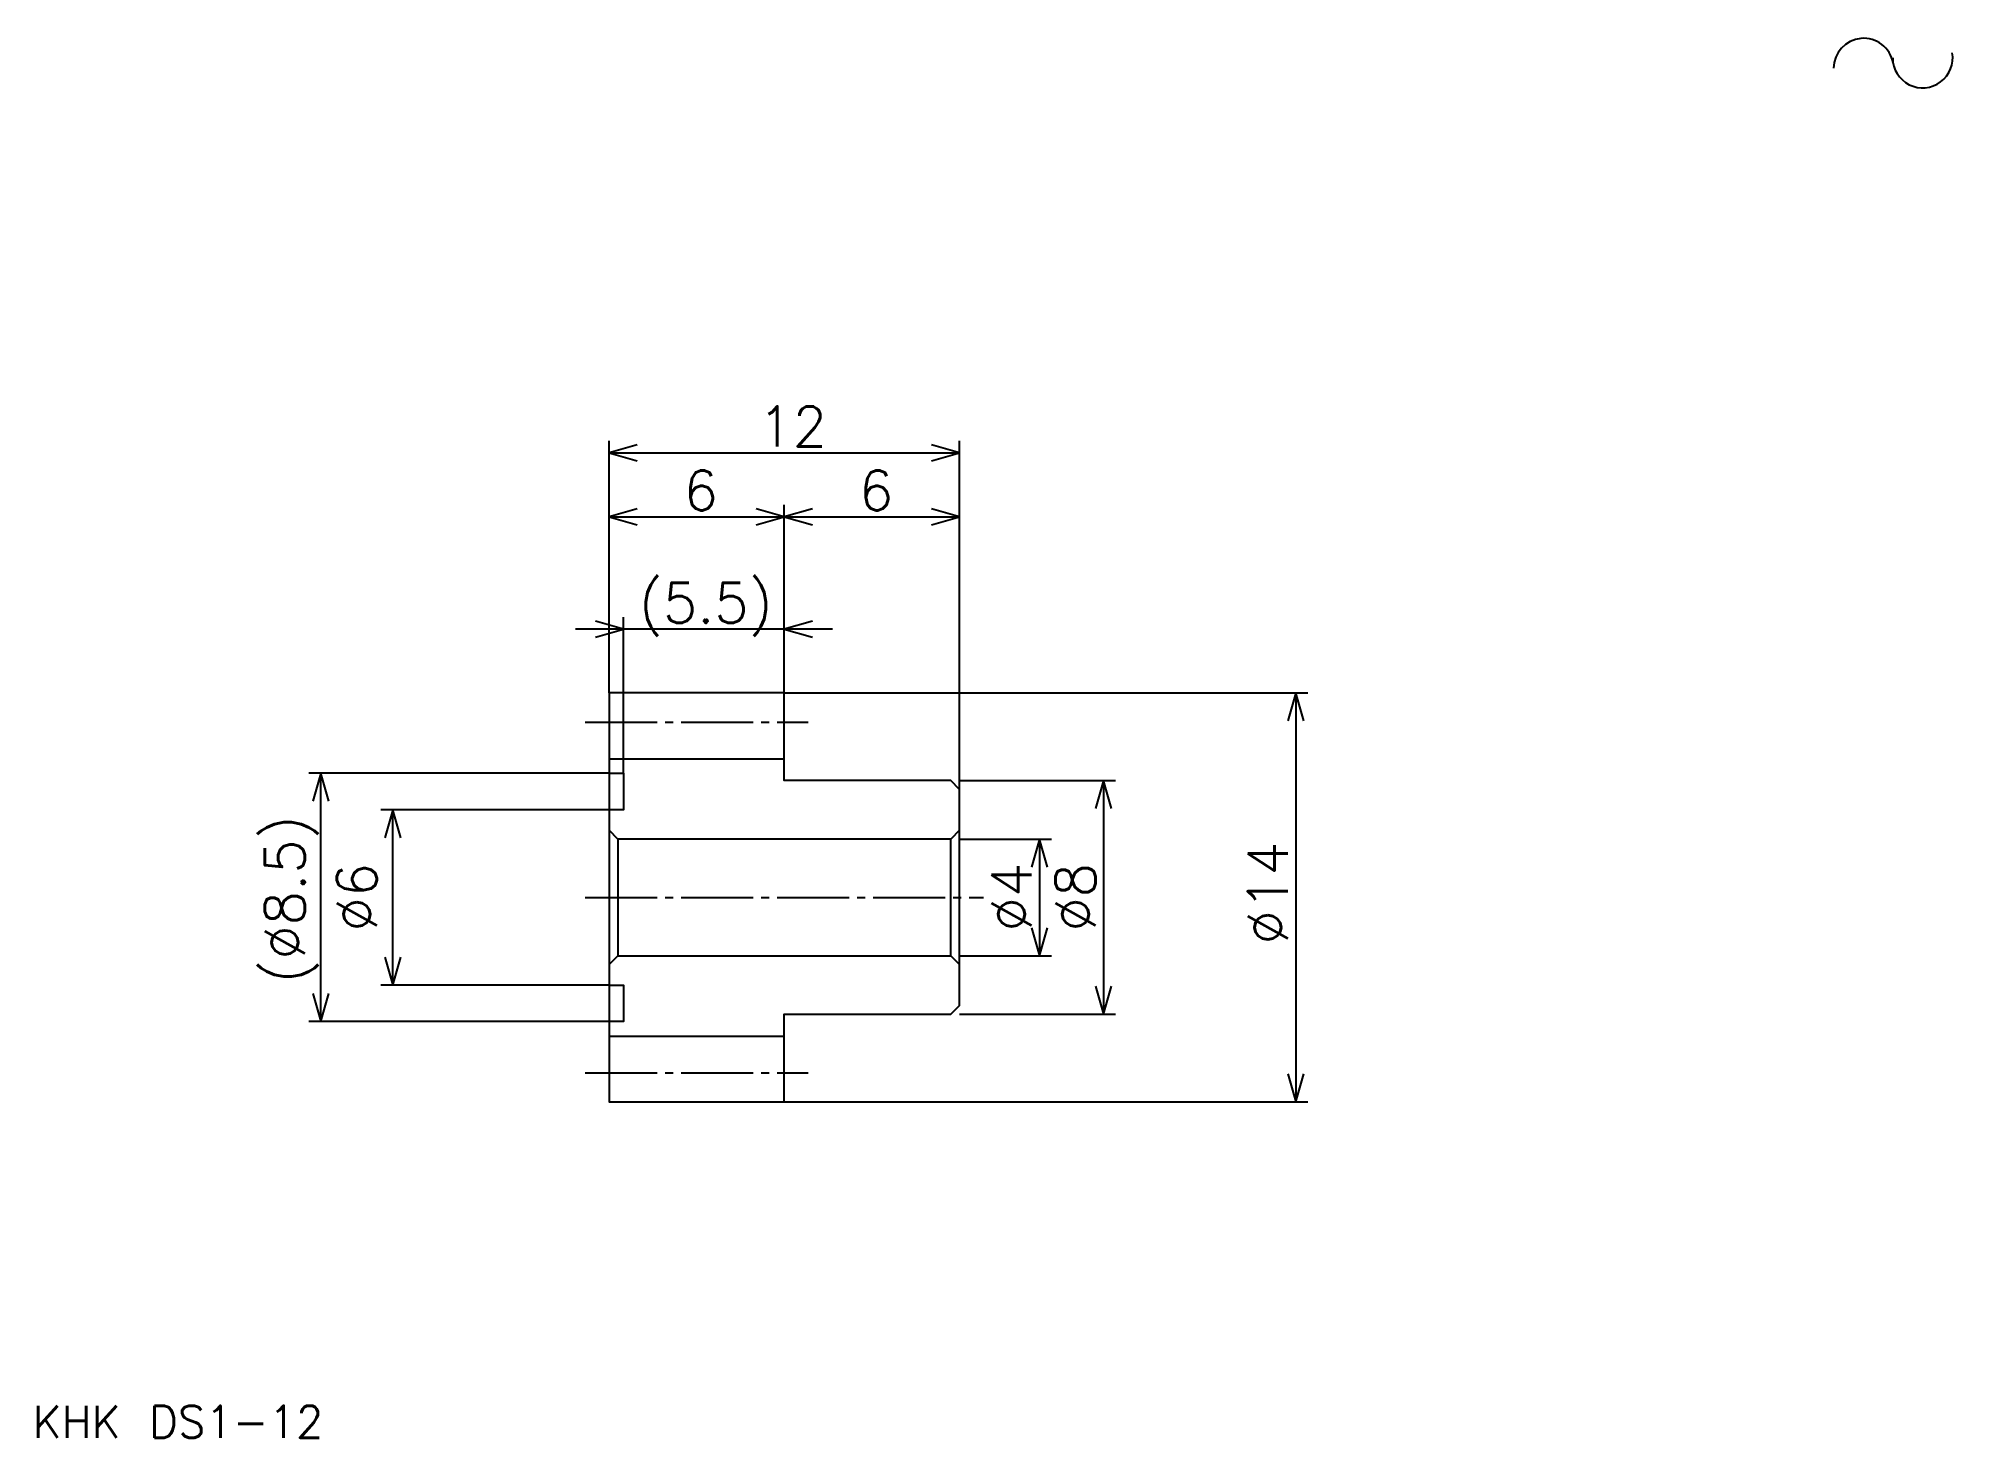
# Model space of a CAD drawing. Extents: x 2.9 to 68.5, y 3 to 50.9.
import ezdxf

# ---------------------------------------------------------------- set-up
doc = ezdxf.new("R2010")
doc.units = 0
doc.linetypes.add('DASHDOT', pattern=[3.287672, 2.465753, -0.273973, 0.273973, -0.273973])
doc.layers.get('0').update_dxf_attribs({"linetype": 'CONTINUOUS'})
doc.layers.add('DASHDOT', color=6, linetype='DASHDOT')
doc.styles.add('KANJI', font='TXT', dxfattribs={"bigfont": 'BIGFONT'})

msp = doc.modelspace()

# ---------------------------------------------------------------- linework, layer by layer
at = {"color": 5}
for p, q in [((22.465755, 28.506849), (22.465755, 37.136986)), ((22.465755, 36.726028), (34.465755, 36.726028)), ((34.465755, 28.506849), (34.465755, 37.136986)), ((28.465755, 28.506849), (28.465755, 34.945206)), ((22.465755, 34.534248), (28.465755, 34.534248)), ((28.465755, 34.534248), (34.465755, 34.534248)), ((22.965755, 25.756849), (22.965755, 31.099316)), ((28.465755, 25.756849), (28.465755, 31.099316)), ((30.109591, 30.688356), (21.32192, 30.688356)), ((28.465755, 25.756849), (28.465755, 28.506849)), ((28.465755, 28.506849), (34.465755, 28.506849)), ((34.465755, 28.506849), (46.383564, 28.506849)), ((34.465755, 25.20685), (34.465755, 28.506849)), ((45.972603, 28.506849), (45.972603, 14.506849)), ((22.465755, 25.756849), (12.191783, 25.756849)), ((12.602742, 17.256849), (12.602742, 25.756849)), ((34.465755, 25.506849), (39.80822, 25.506849)), ((39.397263, 25.506849), (39.397263, 17.506849)), ((22.465755, 24.506849), (14.657537, 24.506849)), ((15.068495, 18.506849), (15.068495, 24.506849)), ((34.465755, 23.506849), (37.61644, 23.506849)), ((37.205482, 23.506849), (37.205482, 19.506849)), ((34.465755, 19.506849), (37.61644, 19.506849)), ((22.465755, 18.506849), (14.657537, 18.506849)), ((22.465755, 17.256849), (12.191783, 17.256849)), ((34.465755, 17.506849), (39.80822, 17.506849)), ((28.465755, 14.506849), (34.465755, 14.506849)), ((34.465755, 14.506849), (46.383564, 14.506849))]:
    msp.add_line(p, q, dxfattribs=at)
at = {"color": 4}
for p, q in [((22.465755, 26.256849), (28.465755, 26.256849)), ((22.465755, 16.756849), (28.465755, 16.756849))]:
    msp.add_line(p, q, dxfattribs=at)
at = {"color": 5}
for points in [[(23.42466, 37), (22.465755, 36.726028), (23.42466, 36.452057)], [(33.506851, 36.452057), (34.465755, 36.726028), (33.506851, 37)], [(23.42466, 34.80822), (22.465755, 34.534248), (23.42466, 34.260273)], [(27.506851, 34.260273), (28.465755, 34.534248), (27.506851, 34.80822)], [(29.42466, 34.80822), (28.465755, 34.534248), (29.42466, 34.260273)], [(33.506851, 34.260273), (34.465755, 34.534248), (33.506851, 34.80822)], [(22.006851, 30.414383), (22.965755, 30.688356), (22.006851, 30.96233)], [(29.42466, 30.96233), (28.465755, 30.688356), (29.42466, 30.414383)], [(46.246578, 27.547945), (45.972603, 28.506849), (45.698631, 27.547945)], [(12.876715, 24.797945), (12.602742, 25.756849), (12.32877, 24.797945)], [(39.671234, 24.547945), (39.397263, 25.506849), (39.123291, 24.547945)], [(15.342468, 23.547945), (15.068495, 24.506849), (14.794523, 23.547945)], [(37.479454, 22.547945), (37.205482, 23.506849), (36.931511, 22.547945)], [(36.931511, 20.465754), (37.205482, 19.506849), (37.479454, 20.465754)], [(14.794523, 19.465754), (15.068495, 18.506849), (15.342468, 19.465754)], [(39.123291, 18.465754), (39.397263, 17.506849), (39.671234, 18.465754)], [(12.32877, 18.215754), (12.602742, 17.256849), (12.876715, 18.215754)], [(45.698631, 15.465754), (45.972603, 14.506849), (46.246578, 15.465754)]]:
    msp.add_lwpolyline(points, dxfattribs=at)
at = {"color": 4}
for points in [[(22.465755, 19.506849), (22.465755, 14.506849), (28.465755, 14.506849), (28.465755, 17.506849), (34.165756, 17.506849), (34.465755, 17.806849), (34.465755, 25.20685), (34.165756, 25.506849), (28.465755, 25.506849), (28.465755, 28.506849), (22.465755, 28.506849), (22.465755, 19.506849)], [(28.465755, 25.506849), (28.465755, 28.506849), (22.465755, 28.506849), (22.465755, 19.506849)], [(22.465755, 25.756849), (22.965755, 25.756849), (22.965755, 24.506849), (22.465755, 24.506849)], [(28.465755, 25.506849), (28.465755, 25.506849), (28.465755, 25.756849), (28.465755, 25.756849)], [(34.465755, 17.806849), (34.465755, 25.20685)], [(34.465755, 23.806849), (34.165756, 23.506849), (22.765755, 23.506849), (22.465755, 23.806849), (22.765755, 23.506849), (22.765755, 19.506849)], [(22.465755, 19.20685), (22.765755, 19.506849), (34.165756, 19.506849), (34.465755, 19.20685), (34.165756, 19.506849), (34.165756, 23.506849)], [(22.465755, 19.506849), (22.465755, 14.506849), (28.465755, 14.506849), (28.465755, 17.506849)], [(22.465755, 18.506849), (22.965755, 18.506849), (22.965755, 17.256849), (22.465755, 17.256849)], [(28.465755, 17.256849), (28.465755, 17.256849), (28.465755, 17.506849), (28.465755, 17.506849)]]:
    msp.add_lwpolyline(points, dxfattribs=at)
at = {"color": 7}
for centre, start, end in [((65.410957, 49.890087), 10, 180), ((67.434532, 50.246899), 180, 10)]:
    msp.add_arc(centre, 1.027397, start, end, dxfattribs=at)
at = {"layer": 'DASHDOT', "color": 7}
for p, q in [((21.643837, 27.506849), (29.287674, 27.506849)), ((21.643837, 21.506849), (35.287674, 21.506849)), ((21.643837, 15.506849), (29.287674, 15.506849))]:
    msp.add_line(p, q, dxfattribs=at)

# ---------------------------------------------------------------- texts
at = {"color": 7, "style": 'KANJI'}
for s, height, p in [('12', 1.369863, (27.575344, 36.945206)), ('6', 1.369863, (25.02055, 34.753426)), ('6', 1.369863, (31.02055, 34.753426)), ('(5.5)', 1.369863, (23.489729, 30.907536)), ('KHK DS1-12', 1.09589, (2.739726, 3.013699))]:
    msp.add_text(s, height=height, dxfattribs=at).set_placement(p)
for s, p in [('(%%c8.5)', (12.054797, 18.561644)), ('%%c14', (45.698631, 19.897261)), ('%%c6', (14.52055, 20.342466)), ('%%c4', (36.931511, 20.342466)), ('%%c8', (39.123291, 20.342466))]:
    msp.add_text(s, height=1.369863, rotation=90, dxfattribs=at).set_placement(p)

doc.saveas('drawing.dxf')
